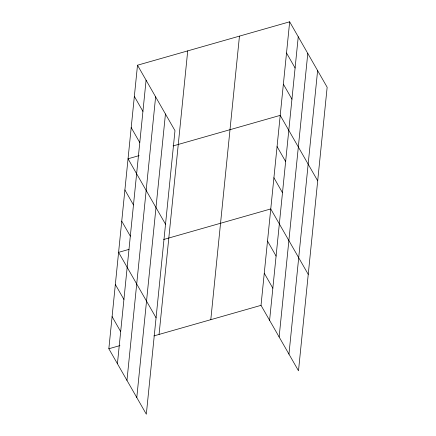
<?xml version="1.0" encoding="UTF-8"?>
<svg xmlns="http://www.w3.org/2000/svg" width="436" height="436" viewBox="0 0 436 436"><rect width="100%" height="100%" fill="white"/><g stroke="black" fill="none" stroke-linecap="round" stroke-linejoin="round"><path stroke-width="0.65" d="M137.504 65.209L174.983 130.653L146.327 414.2L108.847 348.756L137.504 65.209L289.673 21.8L327.153 87.244L298.497 370.791L261.017 305.347L289.673 21.8M117.426 363.733L146.082 80.186M126.963 380.388L155.619 96.841M136.79 397.545L165.446 113.998M159.064 334.434L187.72 50.881M210.801 319.675L239.457 36.123M269.595 320.324L298.251 36.777M279.133 336.979L307.789 53.432M288.959 354.141L317.615 70.588M139.133 155.614L128.048 158.78L165.527 224.224M173.048 145.94L280.217 115.371L317.697 180.815M129.023 249.37L118.592 252.351L156.072 317.795M163.587 239.511L270.756 208.942L308.241 274.386M108.847 348.756L119.933 345.595M153.848 335.922L261.017 305.347M286.517 52.99L295.096 67.967M283.367 84.181L291.946 99.157M277.062 146.561L285.64 161.538M273.912 177.752L282.49 192.728M267.508 241.075L276.086 256.057M264.265 273.214L272.838 288.191M134.353 96.4L142.932 111.376M131.198 127.59L139.776 142.567M124.898 189.971L133.476 204.947M121.742 221.161L130.32 236.138M115.344 284.485L123.922 299.461M112.096 316.618L120.674 331.6"/></g></svg>
